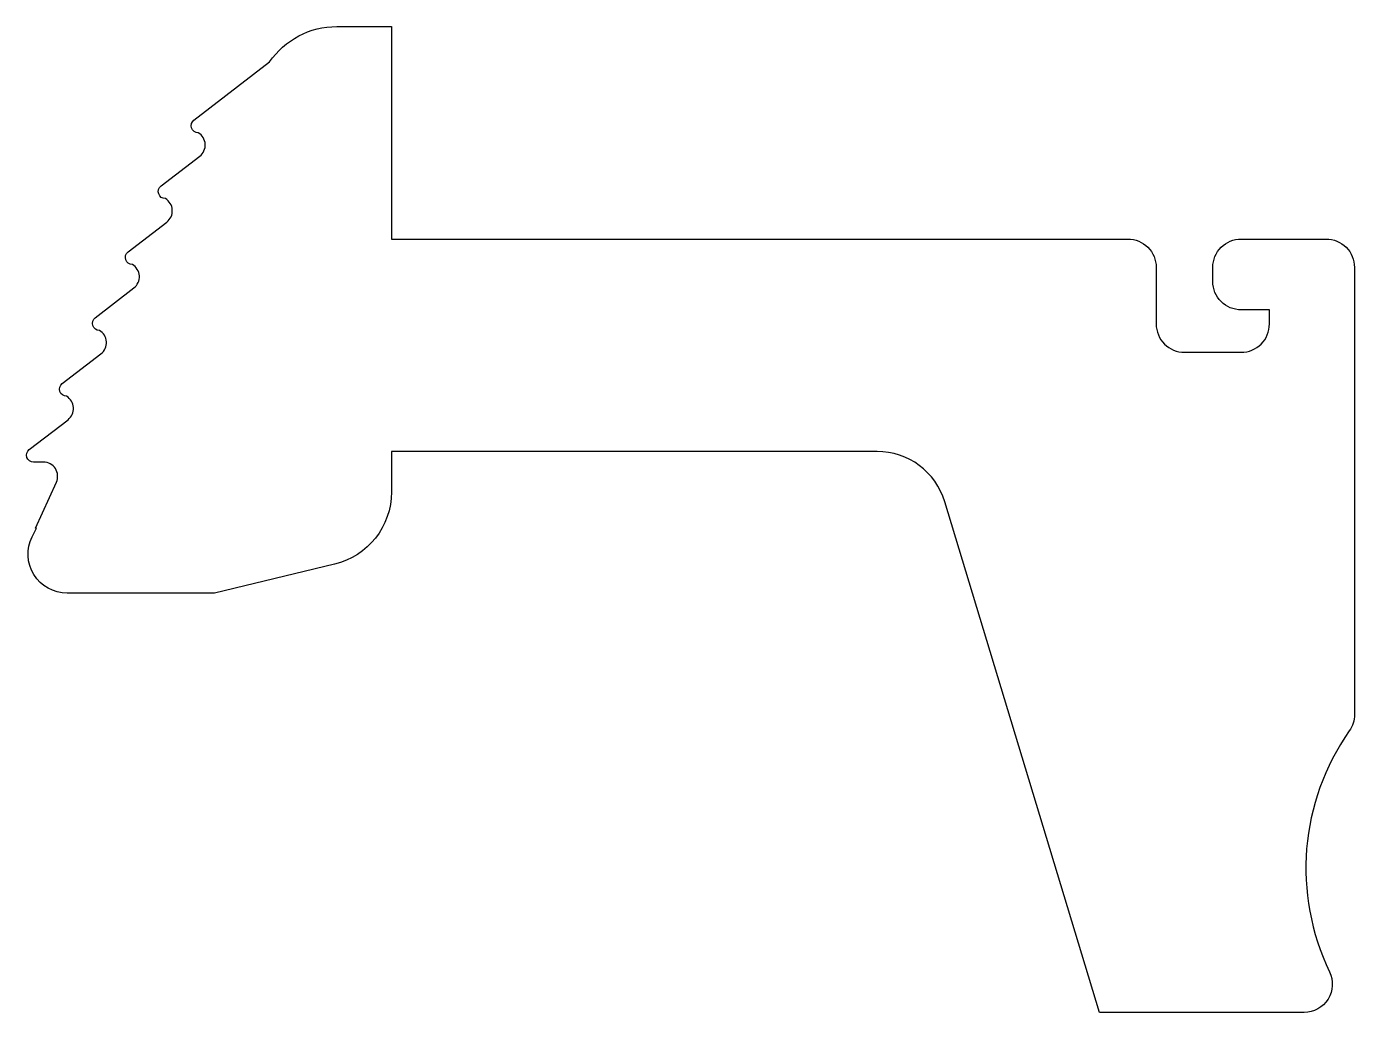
# Model space of a CAD drawing. Header units: millimetres. Extents: x -18.4 to 75.4, y -29.6 to 40.
import ezdxf

# ---------------------------------------------------------------- set-up
doc = ezdxf.new("R2010")
doc.units = ezdxf.units.MM
doc.layers.get('0').update_dxf_attribs({"linetype": 'CONTINUOUS'})

msp = doc.modelspace()

# ---------------------------------------------------------------- linework, layer by layer
msp.add_lwpolyline([(-8.91, 28.745), (-6.179, 30.846, 0.530916), (-6.28, 32.5, -0.716137), (-6.585, 33.396), (-1.25, 37.5, -0.247394), (3.493, 40), (7.361, 40), (7.361, 25), (59.361, 25, -0.414214), (61.361, 23), (61.361, 19, 0.414214), (63.361, 17), (67.361, 17, 0.414214), (69.361, 19), (69.361, 20), (67.361, 20, -0.414214), (65.361, 22), (65.361, 23, -0.414214), (67.361, 25), (73.361, 25, -0.414214), (75.361, 23), (75.361, -8.579, -0.15445), (74.997, -9.73, 0.272043), (73.604, -26.738, -0.55291), (71.803, -29.607), (57.361, -29.607), (46.437, 6.45, 0.330449), (41.652, 10), (7.361, 10), (7.361, 7.139, -0.346791), (3.337, 2.034), (-5.139, 0), (-15.55, 0, -0.557537), (-18.01, 3.98), (-17.703, 4.594), (-17.778, 4.594), (-16.302, 7.83, 0.545881), (-17.212, 9.245), (-17.907, 9.245, -0.716137), (-18.212, 10.141), (-15.481, 12.242, 0.530916), (-15.582, 13.896, -0.716137), (-15.887, 14.792), (-13.155, 16.893, 0.530916), (-13.256, 18.547, -0.716137), (-13.561, 19.443), (-10.83, 21.544, 0.530916), (-10.931, 23.198, -0.716137), (-11.236, 24.094), (-8.504, 26.195, 0.530916), (-8.605, 27.849, -0.716137)], format="xyb", close=True)

doc.saveas('drawing.dxf')
